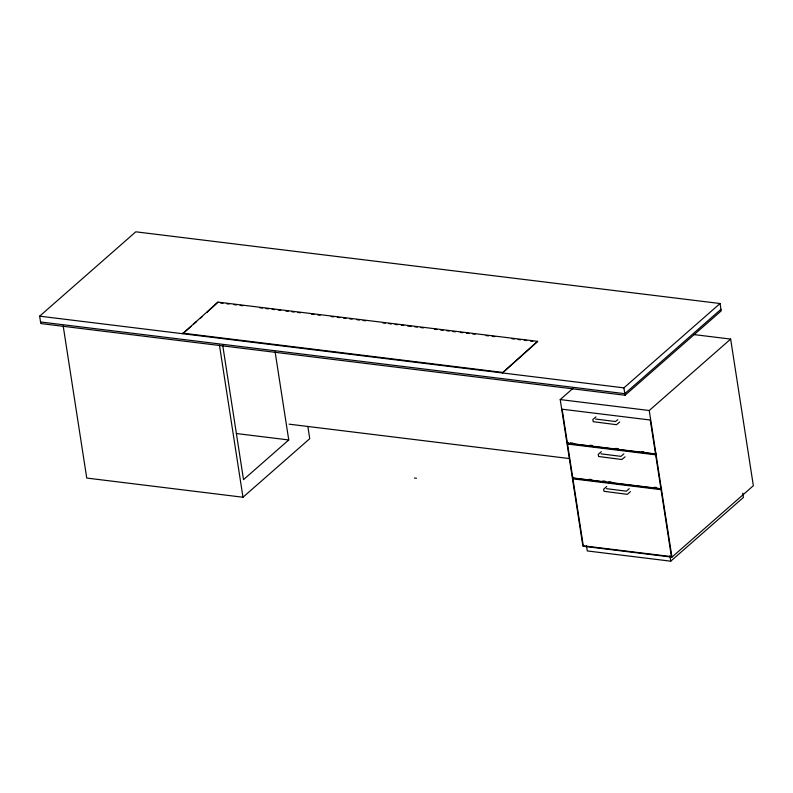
<?xml version="1.0" encoding="UTF-8"?>
<svg xmlns="http://www.w3.org/2000/svg" width="793" height="793" viewBox="0 0 793 793"><rect width="100%" height="100%" fill="white"/><g stroke="black" fill="none" stroke-linecap="round" stroke-linejoin="round"><path stroke-width="1.19" d="M39.65 316.169L135.801 231.814L720.054 303.521L721.194 310.896L625.043 395.251L40.79 323.554L39.65 316.169L623.903 387.866L720.054 303.521M191.063 326.369L182.687 333.724L217.966 302.113L537.674 341.347L502.385 372.958L537.674 341.347M193.859 323.921L196.644 321.472M200.371 318.211L202.235 316.576M206.884 312.492L217.966 302.113M275.121 351.923L288.751 439.956L243.52 479.636L222.694 345.143M63.192 325.973L86.744 478.06L242.985 497.241L309.746 438.678L307.853 426.505M694.063 334.596L730.65 339.087L753.35 485.712L671.939 557.132L582.914 546.208L560.215 399.583L573.2 388.183M568.165 443.456L567.53 444.021L655.662 454.835L656.307 454.28L568.165 443.456L568.026 442.534M720.956 309.32L624.795 393.675L40.552 321.968M560.215 399.583L649.239 410.506L730.65 339.087M660.47 488.944L573.557 478.278L572.913 478.833L661.055 489.658L661.699 489.093M656.168 453.348L655.524 453.913L567.382 443.089M586.453 545.554L587.286 550.937L670.749 561.186L743.398 497.449L742.734 493.137M595.949 416.87L592.827 419.596L593.214 421.678L616.488 424.701L619.69 422.005M617.747 419.656L615.546 421.549L595.622 419.041M601.342 451.693L598.249 454.349L598.606 456.5L621.881 459.514L625.082 456.818M623.873 453.844L620.939 456.362L601.015 453.854M606.734 486.505L603.612 489.231L603.998 491.313L627.273 494.326L630.475 491.64M629.265 488.657L626.331 491.184L606.397 488.666M220.513 302.995L222.972 303.293M226.669 303.749L229.127 304.046M234.044 304.651L236.502 304.958M240.19 305.404L242.648 305.711M259.866 307.823L262.324 308.13M266.012 308.576L268.47 308.883M272.158 309.329L274.616 309.637M278.313 310.083L280.772 310.39M285.688 310.995L288.146 311.292M291.834 311.748L294.292 312.046M297.98 312.501L300.438 312.799M311.51 314.157L313.969 314.464M317.656 314.92L320.114 315.217M331.187 316.576L333.645 316.873M337.332 317.329L339.791 317.636M343.478 318.082L345.936 318.389M349.624 318.836L352.082 319.143M357.009 319.748L359.467 320.045M363.154 320.501L365.613 320.798M382.831 322.91L385.289 323.217M388.976 323.673L391.435 323.97M395.122 324.426L397.58 324.724M401.268 325.18L403.736 325.477M407.424 325.933L411.111 326.389M414.798 326.835L417.257 327.142M420.944 327.588L423.403 327.896M434.475 329.254L436.933 329.551M440.621 330.007L443.079 330.304M446.766 330.76L449.225 331.058M452.912 331.514L455.38 331.821M460.297 332.416L462.755 332.723M466.443 333.179L468.901 333.476M472.588 333.932L475.047 334.23M486.119 335.588L488.577 335.895M492.265 336.341L494.723 336.648M511.941 338.76L514.399 339.057M518.087 339.513L520.545 339.81M524.232 340.266L526.691 340.574M530.378 341.02L532.846 341.327M182.598 333.139L502.296 372.373M570.474 442.831L572.923 443.128M590.061 445.24L592.51 445.537M615.764 448.392L618.213 448.689M641.478 451.544L643.926 451.841M289.098 424.166L569.394 458.562M236.403 433.533L288.751 439.956M589.328 479.299L591.776 479.596M602.799 480.954L605.247 481.252M608.915 481.708L611.363 482.005M654.205 487.259L656.654 487.566M572.774 477.911L660.916 488.726M414.461 478.02L416.464 478.268M649.239 410.506L671.939 557.132M669.916 555.794L670.749 561.186M623.903 387.866L625.043 395.251M573.418 477.346L573.557 478.278M219.443 345.143L242.985 497.241M650.28 420.022L562.138 409.208L583.281 545.802L671.423 556.617L650.28 420.022"/></g></svg>
